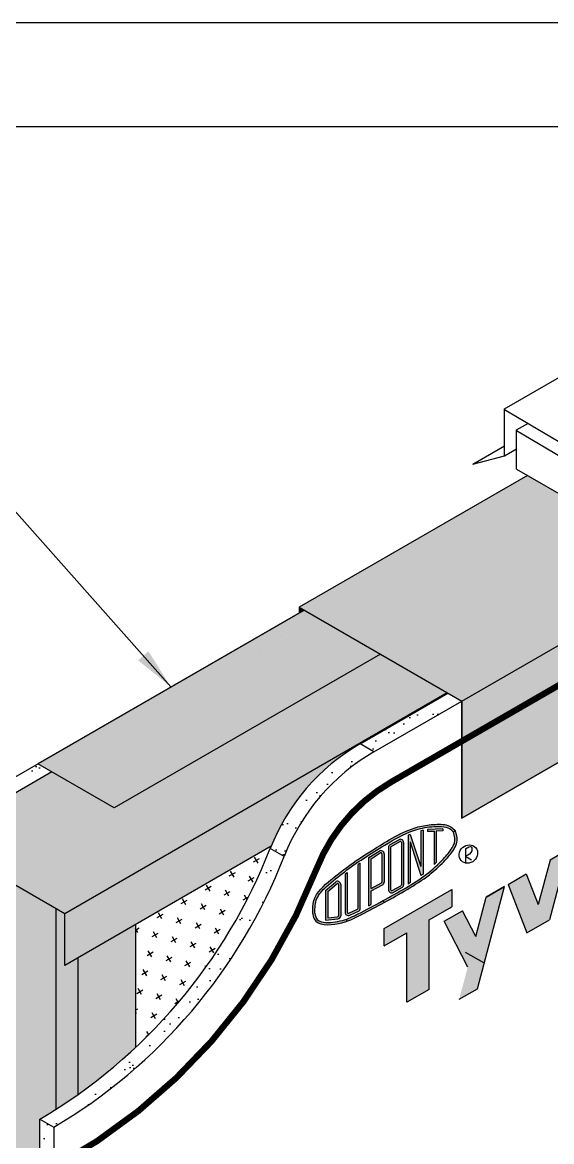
# Model space of a CAD drawing. Extents: x -30.3 to 51, y 0 to 66.
# Drawn here: x 11.52 to 19.14, y 49.88 to 66 of the extents above; entities that cross this region are included whole.
import ezdxf

# ---------------------------------------------------------------- set-up
doc = ezdxf.new("R2010")
doc.units = 0
doc.header["$LTSCALE"] = 1.5
doc.header["$MEASUREMENT"] = 0
doc.linetypes.add('CENTER', pattern=[2, 1.25, -0.25, 0.25, -0.25])
doc.linetypes.add('DASHED', pattern=[0.75, 0.5, -0.25])
doc.layers.get('DEFPOINTS').update_dxf_attribs({"linetype": 'CONTINUOUS'})
for name, color, linetype in [('8X11-TTB$0$B', 5, 'CONTINUOUS'), ('DUPONT_FLASHING', 253, 'CENTER'), ('DUPONTLOGO', 242, 'CONTINUOUS'), ('INSULATION', 40, 'CONTINUOUS'), ('STRUCTURE', 252, 'CONTINUOUS'), ('STRUCTURE_SHADING', 254, 'CONTINUOUS'), ('TEXT', 7, 'CONTINUOUS'), ('TYVEK', 160, 'DASHED'), ('TYVEK_TEXT', 182, 'CONTINUOUS')]:
    doc.layers.add(name, color=color, linetype=linetype)
doc.styles.add('DETAILS', font='sanss___.ttf', dxfattribs={"height": 1})
doc.dimstyles.new('TYVEKDETAILS', dxfattribs={"dimscale": 6, "dimtxt": 1.5, "dimasz": 0.1, "dimexe": 0.75, "dimexo": 0.75, "dimgap": 0.75, "dimtad": 0, "dimtih": 1, "dimtoh": 1, "dimdec": 4, "dimzin": 0, "dimtxsty": 'DETAILS', "dimcen": 0.0625, "dimazin": 3, "dimtfac": 1, "dimtdec": 4, "dimtofl": 0, "dimtmove": 0, "dimatfit": 3, "dimtolj": 1, "dimtzin": 0})

# ---------------------------------------------------------------- blocks, each defined once
blk = doc.blocks.new('A$C1409495A')
at = {"layer": 'DUPONTLOGO', "color": 242}
for p, q in [((0.234, 0.524), (0.234, 0)), ((0.234, 0.262), (0.441, 0.129))]:
    blk.add_line(p, q, dxfattribs=at)
blk.add_ellipse((0.334, 0.336), major_axis=(0.26, 0.232), ratio=0.903174, dxfattribs=at)
blk.add_spline([(0.234, 0.524), (0.435, 0.597), (0.456, 0.456), (0.234, 0.262)], degree=3, dxfattribs=at)

msp = doc.modelspace()

# ---------------------------------------------------------------- hatches: boundary and pattern name
at = {"layer": 'DUPONT_FLASHING'}
h = msp.add_hatch(color=256, dxfattribs=at)
h.paths.add_polyline_path([(16.675, 56.899), (15.776, 57.418), (13.911, 56.341), (11.94, 55.203), (12.839, 54.684)])
h.paths.add_polyline_path([(15.776, 57.418), (15.574, 57.535), (11.738, 55.32), (11.94, 55.203), (15.311, 57.15)])
at = {"layer": 'DUPONTLOGO'}
h = msp.add_hatch(color=256, dxfattribs=at)
edge = h.paths.add_edge_path()
edge.add_spline(control_points=[(16.72, 54.175), (16.586, 54.093), (16.322, 53.932), (15.987, 53.674), (15.7, 53.427), (15.7, 53.23), (15.699, 53.165)], knot_values=[0, 0, 0, 0, 0.232663, 0.461387, 0.653522, 0.747926, 0.747926, 0.747926, 0.747926], degree=3, periodic=0)
edge.add_spline(control_points=[(15.699, 53.165), (15.7, 53.164), (15.7, 53.162), (15.7, 53.16)], knot_values=[0, 0, 0, 0, 0.002347, 0.002347, 0.002347, 0.002347], degree=3, periodic=0)
edge.add_line((15.7, 53.16), (15.731, 53.165))
edge.add_spline(control_points=[(15.731, 53.165), (15.731, 53.166), (15.731, 53.167), (15.731, 53.168)], knot_values=[0.001175, 0.001175, 0.001175, 0.001175, 0.002358, 0.002358, 0.002358, 0.002358], degree=3, periodic=0)
edge.add_spline(control_points=[(15.731, 53.168), (15.731, 53.246), (15.733, 53.317), (15.786, 53.439), (15.835, 53.495), (15.978, 53.626), (16.071, 53.698), (16.248, 53.833), (16.337, 53.896), (16.529, 54.022), (16.632, 54.085), (16.736, 54.148)], knot_values=[0.001205, 0.001205, 0.001205, 0.001205, 0.114856, 0.114856, 0.229711, 0.229711, 0.398491, 0.398491, 0.567271, 0.567271, 0.747926, 0.747926, 0.747926, 0.747926], degree=3, periodic=0)
edge.add_spline(control_points=[(16.736, 54.148), (16.872, 54.229), (17.008, 54.309), (17.24, 54.388), (17.325, 54.406), (17.505, 54.42), (17.609, 54.425), (17.691, 54.375), (17.709, 54.357), (17.728, 54.337)], knot_values=[0, 0, 0, 0, 0.237846, 0.237846, 0.375936, 0.375936, 0.514027, 0.514027, 0.556048, 0.556048, 0.556048, 0.556048], degree=3, periodic=0)
edge.add_line((17.728, 54.337), (17.756, 54.353))
edge.add_spline(control_points=[(17.756, 54.353), (17.736, 54.375), (17.668, 54.446), (17.48, 54.452), (17.269, 54.432), (17.003, 54.343), (16.829, 54.24), (16.72, 54.175)], knot_values=[0, 0, 0, 0, 0.044057, 0.144682, 0.25739, 0.368627, 0.559907, 0.559907, 0.559907, 0.559907], degree=3, periodic=0)
h = msp.add_hatch(color=256, dxfattribs=at)
edge = h.paths.add_edge_path()
edge.add_spline(control_points=[(17.756, 54.353), (17.769, 54.305), (17.8, 54.193), (17.705, 54.037), (17.563, 53.882), (17.358, 53.691), (17.061, 53.507), (16.838, 53.383), (16.728, 53.321)], knot_values=[0, 0, 0, 0, 0.071407, 0.167973, 0.251697, 0.391689, 0.584619, 0.774344, 0.774344, 0.774344, 0.774344], degree=3, periodic=0)
edge.add_line((16.728, 53.321), (16.713, 53.349))
edge.add_spline(control_points=[(16.713, 53.349), (16.927, 53.468), (17.146, 53.582), (17.425, 53.795), (17.507, 53.871), (17.628, 53.999), (17.674, 54.052), (17.738, 54.158), (17.752, 54.204), (17.743, 54.281), (17.736, 54.308), (17.728, 54.337)], knot_values=[0.000251, 0.000251, 0.000251, 0.000251, 0.36813, 0.36813, 0.535334, 0.535334, 0.640047, 0.640047, 0.727343, 0.727343, 0.770536, 0.770536, 0.770536, 0.770536], degree=3, periodic=0)
edge.add_line((17.728, 54.337), (17.756, 54.353))
for points in [[(17.072, 53.588), (17.103, 53.608), (17.103, 54.196), (17.259, 53.712), (17.29, 53.732), (17.29, 54.364), (17.259, 54.354), (17.259, 53.841), (17.103, 54.303), (17.072, 54.293)], [(17.479, 54.348), (17.572, 54.352), (17.572, 54.384), (17.353, 54.374), (17.353, 54.343), (17.448, 54.347), (17.448, 53.869), (17.479, 53.899)], [(16.384, 53.889), (16.353, 53.867), (16.353, 53.239, -0.293439), (16.344, 53.225), (16.219, 53.168, -0.546266), (16.197, 53.182), (16.197, 53.753), (16.165, 53.73), (16.165, 53.182, 0.546266), (16.232, 53.139), (16.357, 53.196, 0.293439), (16.384, 53.239)]]:
    msp.add_hatch(color=256, dxfattribs=at).paths.add_polyline_path(points)
h = msp.add_hatch(color=256, dxfattribs=at)
h.paths.add_polyline_path([(17.009, 54.185, 0.570599), (16.94, 54.226), (16.815, 54.157, 0.2734), (16.79, 54.116), (16.79, 53.508, 0.573672), (16.86, 53.467), (16.985, 53.537, 0.270913), (17.009, 53.578)])
h.paths.add_polyline_path([(16.978, 54.185, 0.570599), (16.955, 54.199), (16.83, 54.13, 0.2734), (16.822, 54.116), (16.822, 53.508, 0.573672), (16.845, 53.494), (16.97, 53.564, 0.270913), (16.978, 53.578)], flags=16)
h = msp.add_hatch(color=256, dxfattribs=at)
h.paths.add_polyline_path([(16.509, 53.275), (16.54, 53.292), (16.54, 53.488), (16.703, 53.575, 0.275801), (16.728, 53.617), (16.728, 54.022, 0.588096), (16.656, 54.062), (16.509, 53.971)])
h.paths.add_polyline_path([(16.54, 53.523), (16.688, 53.603, 0.275801), (16.697, 53.617), (16.697, 54.022, 0.588096), (16.673, 54.036), (16.54, 53.953)], flags=16)
h = msp.add_hatch(color=256, dxfattribs=at)
h.paths.add_polyline_path([(16.103, 53.581, 0.63901), (16.026, 53.617), (15.884, 53.496), (15.884, 53.066), (16.061, 53.085, 0.382353), (16.103, 53.132)])
h.paths.add_polyline_path([(16.072, 53.132, -0.382353), (16.058, 53.116), (15.915, 53.101), (15.915, 53.482), (16.046, 53.593, -0.63901), (16.072, 53.581)], flags=16)
h = msp.add_hatch(color=256, dxfattribs=at)
edge = h.paths.add_edge_path()
edge.add_spline(control_points=[(16.713, 53.349), (16.59, 53.283), (16.468, 53.217), (16.298, 53.13), (16.245, 53.104), (16.187, 53.083)], knot_values=[0.281052, 0.281052, 0.281052, 0.281052, 0.486409, 0.486409, 0.582124, 0.582124, 0.582124, 0.582124], degree=3, periodic=0)
edge.add_line((16.187, 53.083), (16.197, 53.054))
edge.add_spline(control_points=[(16.197, 53.054), (16.271, 53.08), (16.438, 53.166), (16.618, 53.262), (16.728, 53.321)], knot_values=[0.28106, 0.28106, 0.28106, 0.28106, 0.397759, 0.582124, 0.582124, 0.582124, 0.582124], degree=3, periodic=0)
edge.add_line((16.728, 53.321), (16.713, 53.349))
h = msp.add_hatch(color=256, dxfattribs=at)
edge = h.paths.add_edge_path()
edge.add_line((16.197, 53.054), (16.187, 53.083))
edge.add_spline(control_points=[(16.187, 53.083), (16.168, 53.076), (16.148, 53.07), (16.045, 53.041), (15.936, 53.024), (15.814, 53.044), (15.783, 53.057), (15.745, 53.095), (15.738, 53.125), (15.731, 53.165)], knot_values=[0.002358, 0.002358, 0.002358, 0.002358, 0.032929, 0.032929, 0.159215, 0.159215, 0.221312, 0.221312, 0.281052, 0.281052, 0.281052, 0.281052], degree=3, periodic=0)
edge.add_line((15.731, 53.165), (15.7, 53.16))
edge.add_spline(control_points=[(15.7, 53.16), (15.704, 53.134), (15.73, 52.985), (15.995, 52.993), (16.158, 53.04), (16.197, 53.054)], knot_values=[0.002347, 0.002347, 0.002347, 0.002347, 0.040585, 0.219806, 0.28106, 0.28106, 0.28106, 0.28106], degree=3, periodic=0)
at = {"layer": 'INSULATION'}
h = msp.add_hatch(dxfattribs=at)
h.set_pattern_fill('CROSS', color=256, scale=0.8, angle=30, style=0)
h.set_pattern_definition([(30, (49.71314, 5.90996), (0.0732051, 0.2732051), [0.1, -0.3]), (120, (49.78144, 5.89166), (-0.2732051, 0.0732051), [0.1, -0.3])])
h.paths.add_polyline_path([(15.087, 54.101, -0.002698), (15.099, 54.131), (13.146, 53.004), (13.146, 51.233, 0.111739)])
at = {"layer": 'STRUCTURE', "linetype": 'CONTINUOUS'}
h = msp.add_hatch(color=256, dxfattribs=at)
h.paths.add_polyline_path([(21.137, 58.122), (18.793, 59.475), (15.503, 57.576), (17.847, 56.223)])
h.paths.add_polyline_path([(22.597, 57.279), (21.137, 58.122), (17.847, 56.223), (17.847, 54.536)])
h.paths.add_polyline_path([(20.45, 56.852, -0.546252), (20.623, 56.752, -0.353716), (20.45, 56.452, -0.556012), (20.266, 56.554, -0.345825)], flags=16)
h.paths.add_polyline_path([(20.443, 56.709, -0.546252), (20.487, 56.684, -0.353716), (20.443, 56.609, -0.556012), (20.397, 56.635, -0.345825)], flags=0)
msp.add_hatch(color=253, dxfattribs=at).paths.add_polyline_path([(15.574, 57.535), (15.503, 57.576), (15.503, 57.493)])
h = msp.add_hatch(dxfattribs=at)
h.set_pattern_fill('AR-SAND', color=256, scale=0.25, style=0)
h.set_pattern_definition([(37.5, (49.71314, 5.90996), (-0.0157483, 0.481706), [0, -0.38, 0, -0.425, 0, -0.40625]), (7.5, (49.71314, 5.90996), (0.442444, 0.7055365), [0, -0.205, 0, -0.3425, 0, -0.13125]), (327.5, (49.40564, 5.90996), (0.7785355, 0.0014148), [0, -0.125, 0, -0.45, 0, -0.5875]), (317.5, (49.40564, 5.90996), (0.7515317, 0.219419), [0, -0.0625, 0, -0.295, 0, -0.3375])])
h.paths.add_polyline_path([(9.562, 53.83), (9.362, 53.946), (9.36, 48.154), (9.562, 48.037)])
h.paths.add_polyline_path([(11.969, 50.085), (11.769, 50.201), (11.767, 46.764), (11.969, 46.647), (11.969, 49.51)])
h.paths.add_polyline_path([(11.94, 55.203), (11.738, 55.32), (9.362, 53.948), (9.362, 53.946), (9.562, 53.83)])
h.paths.add_polyline_path([(15.287, 53.986), (15.087, 54.101, -0.167789), (11.769, 50.201), (11.969, 50.085, 0.167789)])
h.paths.add_polyline_path([(16.582, 55.492), (16.382, 55.607, 0.1703), (15.087, 54.101), (15.287, 53.986, -0.1703)])
h.paths.add_polyline_path([(17.847, 56.223), (17.647, 56.338), (16.382, 55.607), (16.582, 55.492)])
at = {"layer": 'STRUCTURE_SHADING', "linetype": 'CONTINUOUS'}
h = msp.add_hatch(color=256, dxfattribs=at)
h.paths.add_polyline_path([(16.307, 55.579), (17.635, 56.345), (16.675, 56.899), (12.839, 54.684), (11.94, 55.203), (10.267, 54.238), (12.126, 53.165)])
h.paths.add_polyline_path([(15.099, 54.131, -0.167525), (16.382, 55.607), (17.647, 56.338), (17.635, 56.345), (16.307, 55.579), (12.126, 53.165), (12.126, 52.415)])
h.paths.add_polyline_path([(10.267, 54.238), (10.267, 53.488), (10.917, 53.863)], flags=17)
h = msp.add_hatch(color=256, dxfattribs=at)
h.paths.add_polyline_path([(11.997, 53.24), (11.483, 53.536), (11.483, 49.25), (11.768, 49.085), (11.769, 50.201, 0.008516), (11.997, 50.34)])
h.paths.add_polyline_path([(11.483, 53.536), (10.984, 53.824), (10.984, 48.961), (11.483, 49.25)], flags=17)
h.paths.add_polyline_path([(10.984, 53.824), (10.917, 53.863), (10.663, 53.716), (10.663, 48.776), (9.689, 48.214), (11.548, 47.141), (11.548, 47.891), (11.768, 48.018), (11.768, 49.085), (11.483, 49.25), (10.984, 48.961)])
h = msp.add_hatch(color=256, dxfattribs=at)
h.paths.add_polyline_path([(13.146, 53.004), (12.317, 52.525), (12.317, 50.556, 0.034156), (13.146, 51.233)])
h.paths.add_polyline_path([(12.317, 52.525), (12.126, 52.415), (12.126, 53.165), (11.997, 53.24), (11.997, 50.34, 0.012305), (12.317, 50.556)])
at = {"layer": 'TYVEK_TEXT'}
for points in [[(18.947, 53.293), (18.776, 53.735), (18.514, 53.583), (18.785, 52.884), (19.109, 53.071), (19.38, 54.083), (19.118, 53.932)], [(18.46, 53.552), (18.198, 53.401), (18.048, 52.83), (17.856, 53.204), (17.594, 53.052), (17.933, 52.392), (17.81, 51.927), (18.073, 52.079)], [(17.053, 52.884), (17.053, 51.884), (17.377, 52.071), (17.377, 53.071), (17.702, 53.259), (17.702, 53.509), (16.728, 52.946), (16.728, 52.696)]]:
    msp.add_hatch(color=256, dxfattribs=at).paths.add_polyline_path(points)

# ---------------------------------------------------------------- linework, layer by layer
at = {"layer": '8X11-TTB$0$B', "color": 7}
msp.add_line((1.5, 64.5), (49.5, 64.5), dxfattribs=at)
at = {"layer": 'DEFPOINTS'}
msp.add_line((0, 66), (51, 66), dxfattribs=at)
at = {"layer": 'DUPONTLOGO'}
for p, q in [((17.29, 54.364), (17.259, 54.354)), ((17.259, 54.354), (17.259, 53.841)), ((17.29, 54.364), (17.29, 53.732)), ((17.572, 54.384), (17.353, 54.374)), ((17.353, 54.374), (17.353, 54.343)), ((17.448, 54.347), (17.353, 54.343)), ((17.448, 54.348), (17.448, 53.869)), ((17.573, 54.353), (17.479, 54.348)), ((17.479, 54.348), (17.479, 53.899)), ((17.572, 54.384), (17.572, 54.352)), ((17.756, 54.353), (17.728, 54.337)), ((16.815, 54.157), (16.94, 54.226)), ((16.83, 54.13), (16.955, 54.199)), ((16.978, 54.185), (16.978, 53.578)), ((17.009, 54.185), (17.009, 53.578)), ((17.103, 54.303), (17.072, 54.293)), ((17.072, 54.293), (17.072, 53.588)), ((17.103, 54.303), (17.259, 53.841)), ((17.103, 54.196), (17.259, 53.712)), ((17.103, 54.196), (17.103, 53.608)), ((16.509, 53.971), (16.656, 54.062)), ((16.54, 53.953), (16.673, 54.036)), ((16.697, 54.022), (16.697, 53.617)), ((16.728, 54.022), (16.728, 53.617)), ((16.79, 54.116), (16.79, 53.508)), ((16.822, 54.116), (16.822, 53.508)), ((16.384, 53.889), (16.353, 53.867)), ((16.353, 53.239), (16.353, 53.867)), ((16.384, 53.239), (16.384, 53.889)), ((16.509, 53.275), (16.509, 53.971)), ((16.54, 53.523), (16.54, 53.953)), ((17.479, 53.899), (17.448, 53.869)), ((16.165, 53.73), (16.197, 53.753)), ((16.165, 53.73), (16.165, 53.182)), ((16.197, 53.753), (16.197, 53.182)), ((17.29, 53.732), (17.259, 53.712)), ((15.884, 53.496), (16.026, 53.617)), ((15.915, 53.482), (16.046, 53.593)), ((16.072, 53.581), (16.072, 53.132)), ((16.103, 53.581), (16.103, 53.132)), ((16.54, 53.523), (16.688, 53.603)), ((16.54, 53.488), (16.703, 53.575)), ((16.845, 53.494), (16.97, 53.564)), ((16.86, 53.467), (16.985, 53.537)), ((17.103, 53.608), (17.072, 53.588)), ((15.884, 53.496), (15.884, 53.066)), ((15.915, 53.482), (15.915, 53.101)), ((16.54, 53.292), (16.54, 53.488)), ((16.219, 53.168), (16.344, 53.225)), ((16.509, 53.275), (16.54, 53.292)), ((16.713, 53.349), (16.728, 53.321)), ((16.728, 53.321), (16.713, 53.349)), ((15.884, 53.066), (16.061, 53.085)), ((15.915, 53.101), (16.058, 53.116)), ((16.197, 53.054), (16.187, 53.083)), ((16.232, 53.139), (16.357, 53.196))]:
    msp.add_line(p, q, dxfattribs=at)
for centre, radius, start, end in [((16.962, 54.185), 0.0469, 0, 118.8361), ((16.962, 54.185), 0.0156, 0, 118.8361), ((16.681, 54.022), 0.0469, 360, 121.8384), ((16.681, 54.022), 0.0156, 360, 121.8384), ((16.837, 54.116), 0.0469, 118.8361, 180), ((16.837, 54.116), 0.0156, 118.8361, 180), ((16.056, 53.581), 0.0469, 360, 130.3159), ((16.056, 53.581), 0.0156, 360, 130.3159), ((16.681, 53.617), 0.0156, 298.3244, 360), ((16.681, 53.617), 0.0469, 298.3244, 360), ((16.962, 53.578), 0.0156, 299.3668, 0), ((16.962, 53.578), 0.0469, 299.3668, 0), ((16.837, 53.508), 0.0469, 180, 299.3668), ((16.837, 53.508), 0.0156, 180, 299.3668), ((16.337, 53.239), 0.0156, 294.5851, 360), ((16.337, 53.239), 0.0469, 294.5851, 360), ((16.056, 53.132), 0.0156, 276.3021, 360), ((16.056, 53.132), 0.0469, 276.3021, 360), ((16.212, 53.182), 0.0469, 180, 294.5851), ((16.212, 53.182), 0.0156, 180, 294.5851)]:
    msp.add_arc(centre, radius, start, end, dxfattribs=at)
for points, knots in [([(16.713, 53.349), (16.927, 53.468), (17.146, 53.582), (17.425, 53.795), (17.507, 53.871), (17.628, 53.999), (17.674, 54.052), (17.738, 54.158), (17.752, 54.204), (17.743, 54.281), (17.736, 54.308), (17.728, 54.337)], [0.0002506, 0.0002506, 0.0002506, 0.0002506, 0.3681301, 0.3681301, 0.5353339, 0.5353339, 0.6400473, 0.6400473, 0.7273425, 0.7273425, 0.7705356, 0.7705356, 0.7705356, 0.7705356]), ([(16.736, 54.148), (16.872, 54.229), (17.008, 54.309), (17.24, 54.388), (17.325, 54.406), (17.505, 54.42), (17.609, 54.425), (17.691, 54.375), (17.709, 54.357), (17.728, 54.337)], [0, 0, 0, 0, 0.2378462, 0.2378462, 0.3759363, 0.3759363, 0.5140265, 0.5140265, 0.5560477, 0.5560477, 0.5560477, 0.5560477]), ([(15.731, 53.168), (15.731, 53.246), (15.733, 53.317), (15.786, 53.439), (15.835, 53.495), (15.978, 53.626), (16.071, 53.698), (16.248, 53.833), (16.337, 53.896), (16.529, 54.022), (16.632, 54.085), (16.736, 54.148)], [0.0012046, 0.0012046, 0.0012046, 0.0012046, 0.1148557, 0.1148557, 0.2297113, 0.2297113, 0.3984913, 0.3984913, 0.5672713, 0.5672713, 0.7479263, 0.7479263, 0.7479263, 0.7479263]), ([(15.731, 53.168), (15.737, 53.126), (15.745, 53.096), (15.783, 53.057), (15.814, 53.044), (15.936, 53.024), (16.045, 53.041), (16.212, 53.088), (16.281, 53.121), (16.468, 53.217), (16.59, 53.283), (16.713, 53.349)], [0.0011746, 0.0011746, 0.0011746, 0.0011746, 0.0620976, 0.0620976, 0.1241952, 0.1241952, 0.2504808, 0.2504808, 0.3767663, 0.3767663, 0.5821236, 0.5821236, 0.5821236, 0.5821236])]:
    msp.add_open_spline(points, degree=3, knots=knots, dxfattribs=at)
for points in [[(16.72, 54.175), (17.057, 54.355), (17.269, 54.423), (17.493, 54.448), (17.691, 54.412), (17.756, 54.353)], [(16.728, 53.321), (17.058, 53.509), (17.38, 53.722), (17.587, 53.91), (17.697, 54.036), (17.778, 54.212), (17.756, 54.353)], [(15.699, 53.165), (15.717, 53.353), (15.962, 53.649), (16.327, 53.925), (16.72, 54.175)], [(15.699, 53.165), (15.719, 53.086), (16.071, 53.018), (16.402, 53.148), (16.728, 53.321)]]:
    msp.add_spline(points, degree=3, dxfattribs=at)
at = {"layer": 'STRUCTURE', "linetype": 'CONTINUOUS'}
for p, q in [((18.464, 60.432), (21.423, 62.14)), ((18.464, 59.758), (18.464, 60.432)), ((18.464, 60.425), (24.079, 57.094)), ((18.636, 60.13), (18.807, 60.228)), ((18.636, 59.566), (18.636, 60.13)), ((18.636, 60.123), (23.907, 56.996)), ((18.006, 59.635), (18.464, 59.9)), ((18.464, 59.758), (18.636, 59.857)), ((18.006, 59.635), (18.464, 59.758)), ((18.636, 59.566), (23.907, 56.523)), ((9.36, 53.947), (15.574, 57.535)), ((22.615, 57.289), (17.847, 54.536)), ((16.382, 55.607), (17.647, 56.338)), ((16.582, 55.492), (17.847, 56.223)), ((17.847, 54.536), (17.847, 56.223)), ((16.582, 55.492), (16.382, 55.607)), ((10.267, 54.238), (12.126, 53.165)), ((15.287, 53.986), (15.087, 54.101)), ((11.997, 53.24), (11.997, 50.34)), ((13.146, 53.004), (13.146, 51.233)), ((12.317, 52.525), (12.317, 50.556))]:
    msp.add_line(p, q, dxfattribs=at)
at = {"layer": 'STRUCTURE', "color": 7, "linetype": 'CONTINUOUS'}
for p, q in [((18.793, 59.475), (15.503, 57.576)), ((17.847, 56.223), (21.137, 58.122)), ((15.503, 57.576), (17.847, 56.223)), ((15.503, 57.576), (15.503, 57.493)), ((15.574, 57.535), (11.738, 55.32)), ((17.847, 54.536), (22.615, 57.289)), ((16.675, 56.899), (12.839, 54.684)), ((17.847, 56.223), (17.847, 54.536)), ((12.839, 54.684), (11.738, 55.32))]:
    msp.add_line(p, q, dxfattribs=at)
at = {"layer": 'STRUCTURE'}
for p, q in [((16.307, 55.579), (17.635, 56.345)), ((12.126, 53.165), (16.307, 55.579)), ((11.94, 55.203), (9.562, 53.83)), ((15.099, 54.131), (12.126, 52.415)), ((12.126, 52.415), (12.126, 53.165))]:
    msp.add_line(p, q, dxfattribs=at)
msp.add_lwpolyline([(11.767, 46.764), (11.769, 50.201), (11.969, 50.085), (11.969, 46.647)], dxfattribs=at)
at = {"layer": 'STRUCTURE', "linetype": 'CONTINUOUS'}
for centre, radius, start, end in [((17.882, 53.009), 3, 120, 158.659), ((18.082, 52.894), 3, 120, 158.659), ((7.78, 56.956), 7.845, 300.5595, 338.659), ((7.98, 56.841), 7.845, 300.5595, 338.659)]:
    msp.add_arc(centre, radius, start, end, dxfattribs=at)
at = {"layer": 'TYVEK'}
msp.add_lwpolyline([(11.969, 49.51, 0.09, 0.09, 0.176804), (15.753, 53.804, 0.09, 0.09, -0.1703), (16.832, 55.059, 0.09, 0.09, 0), (21.62, 57.823, 0, 0, 0)], format="xyseb", dxfattribs=at)
at = {"layer": 'TYVEK_TEXT'}
for p, q in [((19.38, 54.083), (19.109, 53.071)), ((19.38, 54.083), (19.118, 53.932)), ((19.118, 53.932), (18.947, 53.293)), ((18.514, 53.583), (18.776, 53.735)), ((18.776, 53.735), (18.947, 53.293)), ((18.073, 52.079), (18.46, 53.552)), ((18.198, 53.401), (18.46, 53.552)), ((18.46, 53.552), (18.198, 53.401)), ((18.514, 53.583), (18.785, 52.884)), ((16.728, 52.946), (17.702, 53.509)), ((17.702, 53.509), (17.702, 53.259)), ((18.048, 52.83), (18.198, 53.401)), ((17.377, 53.071), (17.702, 53.259)), ((17.594, 53.196), (17.702, 53.259)), ((17.377, 52.071), (17.377, 53.071)), ((17.594, 53.052), (17.856, 53.204)), ((17.594, 53.052), (17.856, 53.204)), ((17.933, 52.392), (17.594, 53.052)), ((18.048, 52.83), (17.856, 53.204)), ((18.785, 52.884), (19.109, 53.071)), ((16.728, 52.696), (16.728, 52.946)), ((16.728, 52.696), (17.053, 52.884)), ((17.053, 51.884), (17.053, 52.884)), ((17.898, 52.608), (18.158, 52.458)), ((17.81, 51.927), (18.073, 52.079)), ((17.377, 52.071), (17.053, 51.884))]:
    msp.add_line(p, q, dxfattribs=at)

# ---------------------------------------------------------------- block references
at = {"layer": 'DUPONTLOGO', "xscale": 0.4000000000000057, "yscale": 0.3999999999999986, "zscale": 0.3999999999999999}
msp.add_blockref('A$C1409495A', (17.809, 53.885), dxfattribs=at)

# ---------------------------------------------------------------- leaders
at = {"layer": 'TEXT'}
msp.add_leader([(13.656, 56.427), (11.36, 59.016), (10.656, 59.016)], dimstyle='TYVEKDETAILS', override={"dimgap": 0.75, "dimtad": 0, "dimfxl": 0.18}, dxfattribs=at)

doc.saveas('drawing.dxf')
